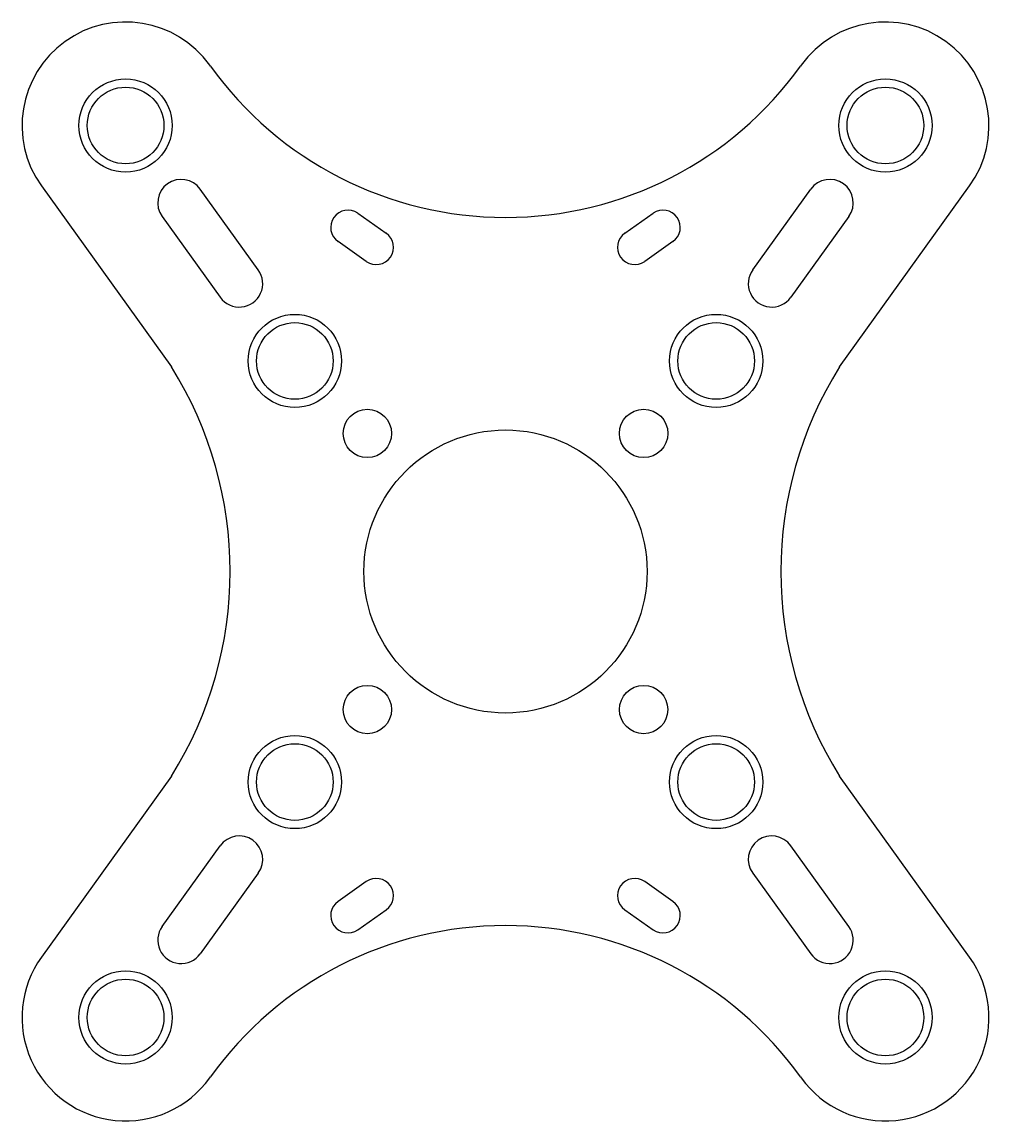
# Model space of a CAD drawing. Header units: millimetres. Extents: x -35 to 35, y -39.8 to 39.8.
import ezdxf

# ---------------------------------------------------------------- set-up
doc = ezdxf.new("R2010")
doc.units = ezdxf.units.MM
doc.header["$MEASUREMENT"] = 0
doc.layers.get('0').update_dxf_attribs({"true_color": 0xffffff})

msp = doc.modelspace()

# ---------------------------------------------------------------- linework, layer by layer
for p, q in [((-21.355, 36.599), (-21.414, 36.68)), ((21.414, 36.68), (21.355, 36.599)), ((-33.595, 27.927), (-24.177, 14.821)), ((24.177, 14.821), (33.595, 27.927)), ((-17.896, 21.845), (-22.097, 27.692)), ((17.896, 21.845), (22.097, 27.692)), ((-24.858, 25.708), (-20.657, 19.861)), ((-10.69, 25.946), (-8.642, 24.512)), ((8.642, 24.512), (10.69, 25.946)), ((24.858, 25.708), (20.657, 19.861)), ((-10.076, 22.464), (-12.124, 23.898)), ((12.124, 23.898), (10.076, 22.464)), ((-24.177, -14.821), (-33.595, -27.927)), ((33.595, -27.927), (24.177, -14.821)), ((-24.858, -25.708), (-20.657, -19.861)), ((24.858, -25.708), (20.657, -19.861)), ((-17.896, -21.845), (-22.097, -27.692)), ((17.896, -21.845), (22.097, -27.692)), ((-10.076, -22.464), (-12.124, -23.898)), ((12.124, -23.898), (10.076, -22.464)), ((-10.69, -25.946), (-8.642, -24.512)), ((8.642, -24.512), (10.69, -25.946)), ((-21.414, -36.68), (-21.355, -36.599)), ((21.355, -36.599), (21.414, -36.68))]:
    msp.add_line(p, q)
for centre, radius in [((-27.504, 32.304), 3.375), ((-27.504, 32.304), 2.775), ((27.504, 32.304), 3.375), ((27.504, 32.304), 2.775), ((-15.25, 15.25), 3.375), ((15.25, 15.25), 3.375), ((-15.25, 15.25), 2.775), ((15.25, 15.25), 2.775), ((-10, 10), 1.75), ((10, 10), 1.753), ((0, 0), 10.25), ((-10, -10), 1.75), ((10, -10), 1.75), ((-15.25, -15.25), 3.375), ((15.25, -15.25), 3.375), ((-15.25, -15.25), 2.775), ((15.25, -15.25), 2.775), ((-27.504, -32.304), 3.375), ((27.504, -32.304), 3.375), ((-27.504, -32.304), 2.775), ((27.504, -32.304), 2.775)]:
    msp.add_circle(centre, radius)
for centre, radius, start, end in [((-27.504, 32.304), 7.5, 35.7, 215.7), ((27.504, 32.304), 7.5, 324.3, 144.3), ((0, 51.945), 26.297, 215.7, 324.3), ((-23.478, 26.7), 1.7, 35.7, 215.7), ((23.478, 26.7), 1.7, 324.3, 144.3), ((-11.407, 24.922), 1.25, 55, 235), ((11.407, 24.922), 1.25, 305, 125), ((-9.359, 23.488), 1.25, 235, 55), ((9.359, 23.488), 1.25, 125, 305), ((-19.276, 20.853), 1.7, 215.7, 35.7), ((19.276, 20.853), 1.7, 144.3, 324.3), ((-47.939, 0), 28.005, 328.04788, 31.95212), ((47.939, 0), 28.005, 148.04788, 211.95212), ((-19.276, -20.853), 1.7, 324.3, 144.3), ((19.276, -20.853), 1.7, 35.7, 215.7), ((-9.359, -23.488), 1.25, 305, 125), ((9.359, -23.488), 1.25, 55, 235), ((-11.407, -24.922), 1.25, 125, 305), ((11.407, -24.922), 1.25, 235, 55), ((-23.478, -26.7), 1.7, 144.3, 324.3), ((0, -51.945), 26.297, 35.7, 144.3), ((23.478, -26.7), 1.7, 215.7, 35.7), ((-27.504, -32.304), 7.5, 144.3, 324.3), ((27.504, -32.304), 7.5, 215.7, 35.7)]:
    msp.add_arc(centre, radius, start, end)

doc.saveas('drawing.dxf')
